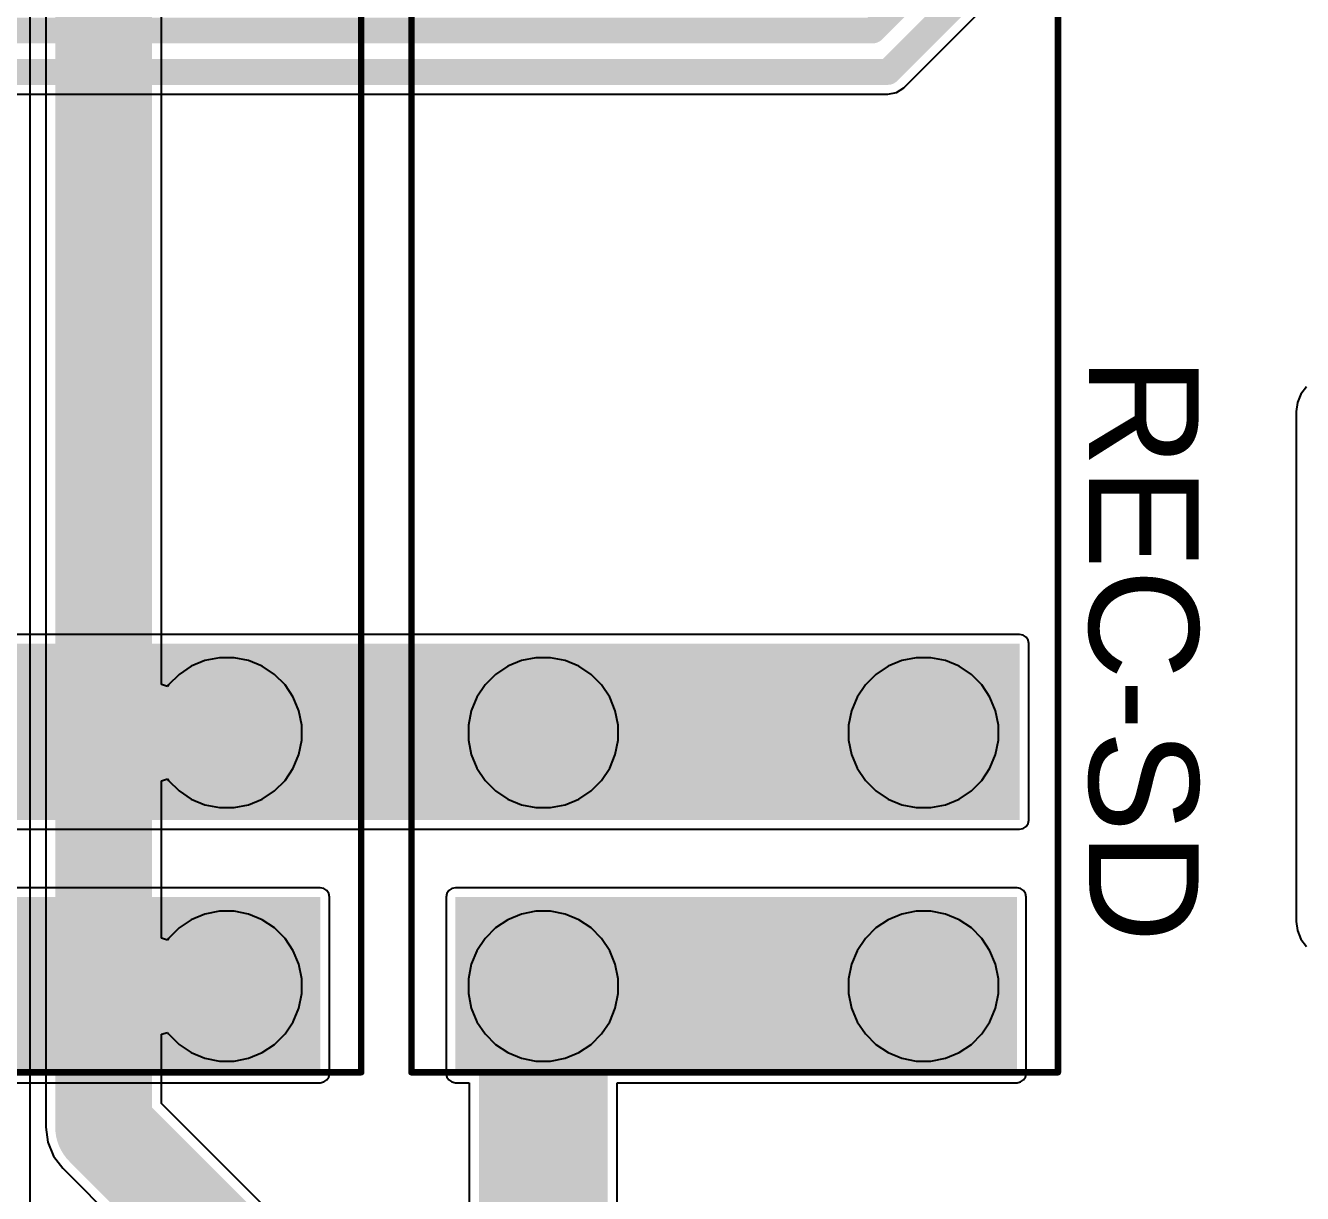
# Model space of a CAD drawing. Header units: millimetres. Extents: x -0.16 to 4.85, y -0.01 to 3.83.
# Drawn here: x 1.885 to 2.877, y 0.477 to 1.384 of the extents above; entities that cross this region are included whole.
import ezdxf

# ---------------------------------------------------------------- set-up
doc = ezdxf.new("R2010")
doc.units = ezdxf.units.MM
doc.header["$MEASUREMENT"] = 0
for name, color, linetype in [('BottomLayer', 5, 'Continuous'), ('BottomSolder', 6, 'Continuous'), ('MultiLayer', 9, 'Continuous'), ('PadHoleLayer', 156, 'Continuous'), ('TopLayer', 1, 'Continuous'), ('TopOverlay', 2, 'Continuous'), ('TopSolder', 216, 'Continuous')]:
    doc.layers.add(name, color=color, linetype=linetype)
doc.styles.add('Arial', font='', dxfattribs={"height": 0.2})
doc.styles.get('Arial').set_extended_font_data('Arial')

# ---------------------------------------------------------------- blocks, each defined once
blk = doc.blocks.new('G5RL_1A_E_HRDC12_86')
at = {"layer": 'BottomLayer'}
h = blk.add_hatch(color=5, dxfattribs=at)
edge = h.paths.add_edge_path()
edge.add_arc((-0.492126, 0.1476378), 0.0511811, 0, 360)
h = blk.add_hatch(color=5, dxfattribs=at)
edge = h.paths.add_edge_path()
edge.add_arc((0.2952756, 0.1476378), 0.0511811, 0, 360)
h = blk.add_hatch(color=5, dxfattribs=at)
edge = h.paths.add_edge_path()
edge.add_arc((0.492126, 0.1476378), 0.0511811, 0, 360)
h = blk.add_hatch(color=5, dxfattribs=at)
edge = h.paths.add_edge_path()
edge.add_arc((-0.492126, -0.1476378), 0.0511811, 0, 360)
h = blk.add_hatch(color=5, dxfattribs=at)
edge = h.paths.add_edge_path()
edge.add_arc((0.2952756, -0.1476378), 0.0511811, 0, 360)
h = blk.add_hatch(color=5, dxfattribs=at)
edge = h.paths.add_edge_path()
edge.add_arc((0.492126, -0.1476378), 0.0511811, 0, 360)
at = {"layer": 'BottomSolder'}
h = blk.add_hatch(color=6, dxfattribs=at)
edge = h.paths.add_edge_path()
edge.add_arc((-0.492126, 0.1476378), 0.0551811, 0, 360)
h = blk.add_hatch(color=6, dxfattribs=at)
edge = h.paths.add_edge_path()
edge.add_arc((0.2952756, 0.1476378), 0.0551811, 0, 360)
h = blk.add_hatch(color=6, dxfattribs=at)
edge = h.paths.add_edge_path()
edge.add_arc((0.492126, 0.1476378), 0.0551811, 0, 360)
h = blk.add_hatch(color=6, dxfattribs=at)
edge = h.paths.add_edge_path()
edge.add_arc((-0.492126, -0.1476378), 0.0551811, 0, 360)
h = blk.add_hatch(color=6, dxfattribs=at)
edge = h.paths.add_edge_path()
edge.add_arc((0.2952756, -0.1476378), 0.0551811, 0, 360)
h = blk.add_hatch(color=6, dxfattribs=at)
edge = h.paths.add_edge_path()
edge.add_arc((0.492126, -0.1476378), 0.0551811, 0, 360)
at = {"layer": 'MultiLayer'}
h = blk.add_hatch(color=9, dxfattribs=at)
edge = h.paths.add_edge_path()
edge.add_arc((-0.492126, 0.1476378), 0.0511811, 0, 360)
h = blk.add_hatch(color=9, dxfattribs=at)
edge = h.paths.add_edge_path()
edge.add_arc((0.2952756, 0.1476378), 0.0511811, 0, 360)
h = blk.add_hatch(color=9, dxfattribs=at)
edge = h.paths.add_edge_path()
edge.add_arc((0.492126, 0.1476378), 0.0511811, 0, 360)
h = blk.add_hatch(color=9, dxfattribs=at)
edge = h.paths.add_edge_path()
edge.add_arc((-0.492126, -0.1476378), 0.0511811, 0, 360)
h = blk.add_hatch(color=9, dxfattribs=at)
edge = h.paths.add_edge_path()
edge.add_arc((0.2952756, -0.1476378), 0.0511811, 0, 360)
h = blk.add_hatch(color=9, dxfattribs=at)
edge = h.paths.add_edge_path()
edge.add_arc((0.492126, -0.1476378), 0.0511811, 0, 360)
at = {"layer": 'PadHoleLayer'}
h = blk.add_hatch(color=156, dxfattribs=at)
edge = h.paths.add_edge_path()
edge.add_arc((-0.492126, 0.1476378), 0.0255905, 0, 360)
h = blk.add_hatch(color=156, dxfattribs=at)
edge = h.paths.add_edge_path()
edge.add_arc((0.2952756, 0.1476378), 0.0255905, 0, 360)
h = blk.add_hatch(color=156, dxfattribs=at)
edge = h.paths.add_edge_path()
edge.add_arc((0.492126, 0.1476378), 0.0255905, 0, 360)
h = blk.add_hatch(color=156, dxfattribs=at)
edge = h.paths.add_edge_path()
edge.add_arc((-0.492126, -0.1476378), 0.0255905, 0, 360)
h = blk.add_hatch(color=156, dxfattribs=at)
edge = h.paths.add_edge_path()
edge.add_arc((0.2952756, -0.1476378), 0.0255905, 0, 360)
h = blk.add_hatch(color=156, dxfattribs=at)
edge = h.paths.add_edge_path()
edge.add_arc((0.492126, -0.1476378), 0.0255905, 0, 360)
at = {"layer": 'TopLayer'}
h = blk.add_hatch(color=1, dxfattribs=at)
edge = h.paths.add_edge_path()
edge.add_arc((-0.492126, 0.1476378), 0.0511811, 0, 360)
h = blk.add_hatch(color=1, dxfattribs=at)
edge = h.paths.add_edge_path()
edge.add_arc((0.2952756, 0.1476378), 0.0511811, 0, 360)
h = blk.add_hatch(color=1, dxfattribs=at)
edge = h.paths.add_edge_path()
edge.add_arc((0.492126, 0.1476378), 0.0511811, 0, 360)
h = blk.add_hatch(color=1, dxfattribs=at)
edge = h.paths.add_edge_path()
edge.add_arc((-0.492126, -0.1476378), 0.0511811, 0, 360)
h = blk.add_hatch(color=1, dxfattribs=at)
edge = h.paths.add_edge_path()
edge.add_arc((0.2952756, -0.1476378), 0.0511811, 0, 360)
h = blk.add_hatch(color=1, dxfattribs=at)
edge = h.paths.add_edge_path()
edge.add_arc((0.492126, -0.1476378), 0.0511811, 0, 360)
at = {"layer": 'TopSolder'}
h = blk.add_hatch(color=216, dxfattribs=at)
edge = h.paths.add_edge_path()
edge.add_arc((-0.492126, 0.1476378), 0.0551811, 0, 360)
h = blk.add_hatch(color=216, dxfattribs=at)
edge = h.paths.add_edge_path()
edge.add_arc((0.2952756, 0.1476378), 0.0551811, 0, 360)
h = blk.add_hatch(color=216, dxfattribs=at)
edge = h.paths.add_edge_path()
edge.add_arc((0.492126, 0.1476378), 0.0551811, 0, 360)
h = blk.add_hatch(color=216, dxfattribs=at)
edge = h.paths.add_edge_path()
edge.add_arc((-0.492126, -0.1476378), 0.0551811, 0, 360)
h = blk.add_hatch(color=216, dxfattribs=at)
edge = h.paths.add_edge_path()
edge.add_arc((0.2952756, -0.1476378), 0.0551811, 0, 360)
h = blk.add_hatch(color=216, dxfattribs=at)
edge = h.paths.add_edge_path()
edge.add_arc((0.492126, -0.1476378), 0.0551811, 0, 360)
at = {"layer": 'TopOverlay'}
for points, const_width in [([(-0.585, -0.25), (-0.585, 0.252)], 0.005), ([(0.559, 0.252), (-0.585, 0.252)], 0.005), ([(0.559, -0.25), (0.559, 0.252)], 0.005), ([(-0.428, -0.153), (-0.423, -0.148)], 0.015748), ([(-0.423, -0.158), (-0.428, -0.153)], 0.015748), ([(-0.423, -0.158), (-0.423, -0.148)], 0.015748), ([(0.559, -0.25), (-0.585, -0.25)], 0.005)]:
    blk.add_lwpolyline(points, dxfattribs=dict(at, const_width=const_width))
for points, const_width in [([(-0.58625, 0.252, 1), (-0.58375, 0.252, 1)], 0.0025), ([(-0.58625, 0.252, 1), (-0.58375, 0.252, 1)], 0.0025), ([(0.55775, 0.252, 1), (0.56025, 0.252, 1)], 0.0025), ([(0.55775, 0.252, 1), (0.56025, 0.252, 1)], 0.0025), ([(-0.431937, -0.153, 1), (-0.424063, -0.153, 1)], 0.007874), ([(-0.431937, -0.153, 1), (-0.424063, -0.153, 1)], 0.007874), ([(-0.426937, -0.148, 1), (-0.419063, -0.148, 1)], 0.007874), ([(-0.426937, -0.148, 1), (-0.419063, -0.148, 1)], 0.007874), ([(-0.426937, -0.158, 1), (-0.419063, -0.158, 1)], 0.007874), ([(-0.426937, -0.158, 1), (-0.419063, -0.158, 1)], 0.007874), ([(-0.58625, -0.25, 1), (-0.58375, -0.25, 1)], 0.0025), ([(-0.58625, -0.25, 1), (-0.58375, -0.25, 1)], 0.0025), ([(0.55775, -0.25, 1), (0.56025, -0.25, 1)], 0.0025), ([(0.55775, -0.25, 1), (0.56025, -0.25, 1)], 0.0025)]:
    blk.add_lwpolyline(points, format="xyb", close=True, dxfattribs=dict(at, const_width=const_width))
blk = doc.blocks.new('G5RL_1A_E_HRDC12_87')
at = {"layer": 'BottomLayer'}
h = blk.add_hatch(color=5, dxfattribs=at)
edge = h.paths.add_edge_path()
edge.add_arc((-0.492126, 0.1476378), 0.0511811, 0, 360)
h = blk.add_hatch(color=5, dxfattribs=at)
edge = h.paths.add_edge_path()
edge.add_arc((0.2952756, 0.1476378), 0.0511811, 0, 360)
h = blk.add_hatch(color=5, dxfattribs=at)
edge = h.paths.add_edge_path()
edge.add_arc((0.492126, 0.1476378), 0.0511811, 0, 360)
h = blk.add_hatch(color=5, dxfattribs=at)
edge = h.paths.add_edge_path()
edge.add_arc((-0.492126, -0.1476378), 0.0511811, 0, 360)
h = blk.add_hatch(color=5, dxfattribs=at)
edge = h.paths.add_edge_path()
edge.add_arc((0.2952756, -0.1476378), 0.0511811, 0, 360)
h = blk.add_hatch(color=5, dxfattribs=at)
edge = h.paths.add_edge_path()
edge.add_arc((0.492126, -0.1476378), 0.0511811, 0, 360)
at = {"layer": 'BottomSolder'}
h = blk.add_hatch(color=6, dxfattribs=at)
edge = h.paths.add_edge_path()
edge.add_arc((-0.492126, 0.1476378), 0.0551811, 0, 360)
h = blk.add_hatch(color=6, dxfattribs=at)
edge = h.paths.add_edge_path()
edge.add_arc((0.2952756, 0.1476378), 0.0551811, 0, 360)
h = blk.add_hatch(color=6, dxfattribs=at)
edge = h.paths.add_edge_path()
edge.add_arc((0.492126, 0.1476378), 0.0551811, 0, 360)
h = blk.add_hatch(color=6, dxfattribs=at)
edge = h.paths.add_edge_path()
edge.add_arc((-0.492126, -0.1476378), 0.0551811, 0, 360)
h = blk.add_hatch(color=6, dxfattribs=at)
edge = h.paths.add_edge_path()
edge.add_arc((0.2952756, -0.1476378), 0.0551811, 0, 360)
h = blk.add_hatch(color=6, dxfattribs=at)
edge = h.paths.add_edge_path()
edge.add_arc((0.492126, -0.1476378), 0.0551811, 0, 360)
at = {"layer": 'MultiLayer'}
h = blk.add_hatch(color=9, dxfattribs=at)
edge = h.paths.add_edge_path()
edge.add_arc((-0.492126, 0.1476378), 0.0511811, 0, 360)
h = blk.add_hatch(color=9, dxfattribs=at)
edge = h.paths.add_edge_path()
edge.add_arc((0.2952756, 0.1476378), 0.0511811, 0, 360)
h = blk.add_hatch(color=9, dxfattribs=at)
edge = h.paths.add_edge_path()
edge.add_arc((0.492126, 0.1476378), 0.0511811, 0, 360)
h = blk.add_hatch(color=9, dxfattribs=at)
edge = h.paths.add_edge_path()
edge.add_arc((-0.492126, -0.1476378), 0.0511811, 0, 360)
h = blk.add_hatch(color=9, dxfattribs=at)
edge = h.paths.add_edge_path()
edge.add_arc((0.2952756, -0.1476378), 0.0511811, 0, 360)
h = blk.add_hatch(color=9, dxfattribs=at)
edge = h.paths.add_edge_path()
edge.add_arc((0.492126, -0.1476378), 0.0511811, 0, 360)
at = {"layer": 'PadHoleLayer'}
h = blk.add_hatch(color=156, dxfattribs=at)
edge = h.paths.add_edge_path()
edge.add_arc((-0.492126, 0.1476378), 0.0255905, 0, 360)
h = blk.add_hatch(color=156, dxfattribs=at)
edge = h.paths.add_edge_path()
edge.add_arc((0.2952756, 0.1476378), 0.0255905, 0, 360)
h = blk.add_hatch(color=156, dxfattribs=at)
edge = h.paths.add_edge_path()
edge.add_arc((0.492126, 0.1476378), 0.0255905, 0, 360)
h = blk.add_hatch(color=156, dxfattribs=at)
edge = h.paths.add_edge_path()
edge.add_arc((-0.492126, -0.1476378), 0.0255905, 0, 360)
h = blk.add_hatch(color=156, dxfattribs=at)
edge = h.paths.add_edge_path()
edge.add_arc((0.2952756, -0.1476378), 0.0255905, 0, 360)
h = blk.add_hatch(color=156, dxfattribs=at)
edge = h.paths.add_edge_path()
edge.add_arc((0.492126, -0.1476378), 0.0255905, 0, 360)
at = {"layer": 'TopLayer'}
h = blk.add_hatch(color=1, dxfattribs=at)
edge = h.paths.add_edge_path()
edge.add_arc((-0.492126, 0.1476378), 0.0511811, 0, 360)
h = blk.add_hatch(color=1, dxfattribs=at)
edge = h.paths.add_edge_path()
edge.add_arc((0.2952756, 0.1476378), 0.0511811, 0, 360)
h = blk.add_hatch(color=1, dxfattribs=at)
edge = h.paths.add_edge_path()
edge.add_arc((0.492126, 0.1476378), 0.0511811, 0, 360)
h = blk.add_hatch(color=1, dxfattribs=at)
edge = h.paths.add_edge_path()
edge.add_arc((-0.492126, -0.1476378), 0.0511811, 0, 360)
h = blk.add_hatch(color=1, dxfattribs=at)
edge = h.paths.add_edge_path()
edge.add_arc((0.2952756, -0.1476378), 0.0511811, 0, 360)
h = blk.add_hatch(color=1, dxfattribs=at)
edge = h.paths.add_edge_path()
edge.add_arc((0.492126, -0.1476378), 0.0511811, 0, 360)
at = {"layer": 'TopSolder'}
h = blk.add_hatch(color=216, dxfattribs=at)
edge = h.paths.add_edge_path()
edge.add_arc((-0.492126, 0.1476378), 0.0551811, 0, 360)
h = blk.add_hatch(color=216, dxfattribs=at)
edge = h.paths.add_edge_path()
edge.add_arc((0.2952756, 0.1476378), 0.0551811, 0, 360)
h = blk.add_hatch(color=216, dxfattribs=at)
edge = h.paths.add_edge_path()
edge.add_arc((0.492126, 0.1476378), 0.0551811, 0, 360)
h = blk.add_hatch(color=216, dxfattribs=at)
edge = h.paths.add_edge_path()
edge.add_arc((-0.492126, -0.1476378), 0.0551811, 0, 360)
h = blk.add_hatch(color=216, dxfattribs=at)
edge = h.paths.add_edge_path()
edge.add_arc((0.2952756, -0.1476378), 0.0551811, 0, 360)
h = blk.add_hatch(color=216, dxfattribs=at)
edge = h.paths.add_edge_path()
edge.add_arc((0.492126, -0.1476378), 0.0551811, 0, 360)
at = {"layer": 'TopOverlay'}
for points, const_width in [([(-0.585, -0.25), (-0.585, 0.252)], 0.005), ([(0.559, 0.252), (-0.585, 0.252)], 0.005), ([(0.559, -0.25), (0.559, 0.252)], 0.005), ([(-0.428, -0.153), (-0.423, -0.148)], 0.015748), ([(-0.423, -0.158), (-0.428, -0.153)], 0.015748), ([(-0.423, -0.158), (-0.423, -0.148)], 0.015748), ([(0.559, -0.25), (-0.585, -0.25)], 0.005)]:
    blk.add_lwpolyline(points, dxfattribs=dict(at, const_width=const_width))
for points, const_width in [([(-0.58625, 0.252, 1), (-0.58375, 0.252, 1)], 0.0025), ([(-0.58625, 0.252, 1), (-0.58375, 0.252, 1)], 0.0025), ([(0.55775, 0.252, 1), (0.56025, 0.252, 1)], 0.0025), ([(0.55775, 0.252, 1), (0.56025, 0.252, 1)], 0.0025), ([(-0.431937, -0.153, 1), (-0.424063, -0.153, 1)], 0.007874), ([(-0.431937, -0.153, 1), (-0.424063, -0.153, 1)], 0.007874), ([(-0.426937, -0.148, 1), (-0.419063, -0.148, 1)], 0.007874), ([(-0.426937, -0.148, 1), (-0.419063, -0.148, 1)], 0.007874), ([(-0.426937, -0.158, 1), (-0.419063, -0.158, 1)], 0.007874), ([(-0.426937, -0.158, 1), (-0.419063, -0.158, 1)], 0.007874), ([(-0.58625, -0.25, 1), (-0.58375, -0.25, 1)], 0.0025), ([(-0.58625, -0.25, 1), (-0.58375, -0.25, 1)], 0.0025), ([(0.55775, -0.25, 1), (0.56025, -0.25, 1)], 0.0025), ([(0.55775, -0.25, 1), (0.56025, -0.25, 1)], 0.0025)]:
    blk.add_lwpolyline(points, format="xyb", close=True, dxfattribs=dict(at, const_width=const_width))

msp = doc.modelspace()

# ---------------------------------------------------------------- hatches: boundary and pattern name
at = {"layer": 'TopLayer'}
for points in [[(1.678, 0.7668504), (2.657, 0.7668504), (2.657, 0.9038504), (1.678, 0.9038504)], [(1.678, 0.57), (2.114, 0.57), (2.114, 0.707), (1.678, 0.707)], [(2.219, 0.57), (2.655, 0.57), (2.655, 0.707), (2.219, 0.707)]]:
    msp.add_hatch(color=1, dxfattribs=at).paths.add_polyline_path(points)

# ---------------------------------------------------------------- linework, layer by layer
at = {"layer": 'BottomLayer'}
for p, q in [((1.888884, 0.3457627), (1.888884, 3.0869832)), ((1.9008916, 2.4199488), (1.9008916, 0.5981786)), ((1.9906596, 0.8719737), (1.9906596, 1.5847507)), ((2.0357264, 0.8928425), (2.0244859, 0.8906066)), ((2.047187, 0.8928425), (2.0357264, 0.8928425)), ((2.0584275, 0.8906066), (2.047187, 0.8928425)), ((2.2814508, 0.8928425), (2.2702103, 0.8906066)), ((2.2929114, 0.8928425), (2.2814508, 0.8928425)), ((2.3041519, 0.8906066), (2.2929114, 0.8928425)), ((2.5767264, 0.8928425), (2.5654859, 0.8906066)), ((2.588187, 0.8928425), (2.5767264, 0.8928425)), ((2.5994275, 0.8906066), (2.588187, 0.8928425)), ((2.0138976, 0.8862208), (2.0043684, 0.8798536)), ((2.0244859, 0.8906066), (2.0138976, 0.8862208)), ((2.0690158, 0.8862208), (2.0584275, 0.8906066)), ((2.078545, 0.8798536), (2.0690158, 0.8862208)), ((2.259622, 0.8862208), (2.2500928, 0.8798536)), ((2.2702103, 0.8906066), (2.259622, 0.8862208)), ((2.3147402, 0.8862208), (2.3041519, 0.8906066)), ((2.3242694, 0.8798536), (2.3147402, 0.8862208)), ((2.5548976, 0.8862208), (2.5453684, 0.8798536)), ((2.5654859, 0.8906066), (2.5548976, 0.8862208)), ((2.6100158, 0.8862208), (2.5994275, 0.8906066)), ((2.619545, 0.8798536), (2.6100158, 0.8862208)), ((2.0043684, 0.8798536), (1.9962645, 0.8717497)), ((2.0866489, 0.8717497), (2.078545, 0.8798536)), ((2.2500928, 0.8798536), (2.2419889, 0.8717497)), ((2.3323733, 0.8717497), (2.3242694, 0.8798536)), ((2.5453684, 0.8798536), (2.5372645, 0.8717497)), ((2.6276489, 0.8717497), (2.619545, 0.8798536)), ((1.9954443, 0.8705222), (1.9906596, 0.8719737)), ((1.9962645, 0.8717497), (1.9954443, 0.8705222)), ((2.0930161, 0.8622205), (2.0866489, 0.8717497)), ((2.2419889, 0.8717497), (2.2356217, 0.8622205)), ((2.3387405, 0.8622205), (2.3323733, 0.8717497)), ((2.5372645, 0.8717497), (2.5308973, 0.8622205)), ((2.6340161, 0.8622205), (2.6276489, 0.8717497)), ((2.0974019, 0.8516322), (2.0930161, 0.8622205)), ((2.2356217, 0.8622205), (2.2312359, 0.8516322)), ((2.3431263, 0.8516322), (2.3387405, 0.8622205)), ((2.5308973, 0.8622205), (2.5265115, 0.8516322)), ((2.6384019, 0.8516322), (2.6340161, 0.8622205)), ((2.0996378, 0.8403917), (2.0974019, 0.8516322)), ((2.2312359, 0.8516322), (2.229, 0.8403917)), ((2.3453622, 0.8403917), (2.3431263, 0.8516322)), ((2.5265115, 0.8516322), (2.5242756, 0.8403917)), ((2.6406378, 0.8403917), (2.6384019, 0.8516322)), ((2.0996378, 0.8289311), (2.0996378, 0.8403917)), ((2.229, 0.8403917), (2.229, 0.8289311)), ((2.3453622, 0.8289311), (2.3453622, 0.8403917)), ((2.5242756, 0.8403917), (2.5242756, 0.8289311)), ((2.6406378, 0.8289311), (2.6406378, 0.8403917)), ((2.0974019, 0.8176906), (2.0996378, 0.8289311)), ((2.229, 0.8289311), (2.2312359, 0.8176906)), ((2.3431263, 0.8176906), (2.3453622, 0.8289311)), ((2.5242756, 0.8289311), (2.5265115, 0.8176906)), ((2.6384019, 0.8176906), (2.6406378, 0.8289311)), ((2.0930161, 0.8071023), (2.0974019, 0.8176906)), ((2.2312359, 0.8176906), (2.2356217, 0.8071023)), ((2.3387405, 0.8071023), (2.3431263, 0.8176906)), ((2.5265115, 0.8176906), (2.5308973, 0.8071023)), ((2.6340161, 0.8071023), (2.6384019, 0.8176906)), ((2.0866489, 0.7975731), (2.0930161, 0.8071023)), ((2.2356217, 0.8071023), (2.2419889, 0.7975731)), ((2.3323733, 0.7975731), (2.3387405, 0.8071023)), ((2.5308973, 0.8071023), (2.5372645, 0.7975731)), ((2.6276489, 0.7975731), (2.6340161, 0.8071023)), ((1.9906596, 0.7973491), (1.9954443, 0.7988006)), ((1.9906596, 0.6751233), (1.9906596, 0.7973491)), ((1.9954443, 0.7988006), (1.9962645, 0.7975731)), ((1.9962645, 0.7975731), (2.0043684, 0.7894692)), ((2.078545, 0.7894692), (2.0866489, 0.7975731)), ((2.2419889, 0.7975731), (2.2500928, 0.7894692)), ((2.3242694, 0.7894692), (2.3323733, 0.7975731)), ((2.5372645, 0.7975731), (2.5453684, 0.7894692)), ((2.619545, 0.7894692), (2.6276489, 0.7975731)), ((2.0043684, 0.7894692), (2.0138976, 0.783102)), ((2.0690158, 0.783102), (2.078545, 0.7894692)), ((2.2500928, 0.7894692), (2.259622, 0.783102)), ((2.3147402, 0.783102), (2.3242694, 0.7894692)), ((2.5453684, 0.7894692), (2.5548976, 0.783102)), ((2.6100158, 0.783102), (2.619545, 0.7894692)), ((2.0138976, 0.783102), (2.0244859, 0.7787162)), ((2.0244859, 0.7787162), (2.0357264, 0.7764803)), ((2.0357264, 0.7764803), (2.047187, 0.7764803)), ((2.047187, 0.7764803), (2.0584275, 0.7787162)), ((2.0584275, 0.7787162), (2.0690158, 0.783102)), ((2.259622, 0.783102), (2.2702103, 0.7787162)), ((2.2702103, 0.7787162), (2.2814508, 0.7764803)), ((2.2814508, 0.7764803), (2.2929114, 0.7764803)), ((2.2929114, 0.7764803), (2.3041519, 0.7787162)), ((2.3041519, 0.7787162), (2.3147402, 0.783102)), ((2.5548976, 0.783102), (2.5654859, 0.7787162)), ((2.5654859, 0.7787162), (2.5767264, 0.7764803)), ((2.5767264, 0.7764803), (2.588187, 0.7764803)), ((2.588187, 0.7764803), (2.5994275, 0.7787162)), ((2.5994275, 0.7787162), (2.6100158, 0.783102)), ((2.0357264, 0.6959921), (2.0244859, 0.6937562)), ((2.047187, 0.6959921), (2.0357264, 0.6959921)), ((2.0584275, 0.6937562), (2.047187, 0.6959921)), ((2.2814508, 0.6959921), (2.2702103, 0.6937562)), ((2.2929114, 0.6959921), (2.2814508, 0.6959921)), ((2.3041519, 0.6937562), (2.2929114, 0.6959921)), ((2.5767264, 0.6959921), (2.5654859, 0.6937562)), ((2.588187, 0.6959921), (2.5767264, 0.6959921)), ((2.5994275, 0.6937562), (2.588187, 0.6959921)), ((2.0138976, 0.6893704), (2.0043684, 0.6830032)), ((2.0244859, 0.6937562), (2.0138976, 0.6893704)), ((2.0690158, 0.6893704), (2.0584275, 0.6937562)), ((2.078545, 0.6830032), (2.0690158, 0.6893704)), ((2.259622, 0.6893704), (2.2500928, 0.6830032)), ((2.2702103, 0.6937562), (2.259622, 0.6893704)), ((2.3147402, 0.6893704), (2.3041519, 0.6937562)), ((2.3242694, 0.6830032), (2.3147402, 0.6893704)), ((2.5548976, 0.6893704), (2.5453684, 0.6830032)), ((2.5654859, 0.6937562), (2.5548976, 0.6893704)), ((2.6100158, 0.6893704), (2.5994275, 0.6937562)), ((2.619545, 0.6830032), (2.6100158, 0.6893704)), ((1.9954443, 0.6736718), (1.9906596, 0.6751233)), ((1.9962645, 0.6748993), (1.9954443, 0.6736718)), ((2.0043684, 0.6830032), (1.9962645, 0.6748993)), ((2.0866489, 0.6748993), (2.078545, 0.6830032)), ((2.0930161, 0.6653701), (2.0866489, 0.6748993)), ((2.2419889, 0.6748993), (2.2356217, 0.6653701)), ((2.2500928, 0.6830032), (2.2419889, 0.6748993)), ((2.3323733, 0.6748993), (2.3242694, 0.6830032)), ((2.3387405, 0.6653701), (2.3323733, 0.6748993)), ((2.5372645, 0.6748993), (2.5308973, 0.6653701)), ((2.5453684, 0.6830032), (2.5372645, 0.6748993)), ((2.6276489, 0.6748993), (2.619545, 0.6830032)), ((2.6340161, 0.6653701), (2.6276489, 0.6748993)), ((2.0974019, 0.6547818), (2.0930161, 0.6653701)), ((2.2356217, 0.6653701), (2.2312359, 0.6547818)), ((2.3431263, 0.6547818), (2.3387405, 0.6653701)), ((2.5308973, 0.6653701), (2.5265115, 0.6547818)), ((2.6384019, 0.6547818), (2.6340161, 0.6653701)), ((2.0996378, 0.6435413), (2.0974019, 0.6547818)), ((2.2312359, 0.6547818), (2.229, 0.6435413)), ((2.3453622, 0.6435413), (2.3431263, 0.6547818)), ((2.5265115, 0.6547818), (2.5242756, 0.6435413)), ((2.6406378, 0.6435413), (2.6384019, 0.6547818)), ((2.0996378, 0.6320807), (2.0996378, 0.6435413)), ((2.229, 0.6435413), (2.229, 0.6320807)), ((2.3453622, 0.6320807), (2.3453622, 0.6435413)), ((2.5242756, 0.6435413), (2.5242756, 0.6320807)), ((2.6406378, 0.6320807), (2.6406378, 0.6435413)), ((2.0974019, 0.6208402), (2.0996378, 0.6320807)), ((2.229, 0.6320807), (2.2312359, 0.6208402)), ((2.3431263, 0.6208402), (2.3453622, 0.6320807)), ((2.5242756, 0.6320807), (2.5265115, 0.6208402)), ((2.6384019, 0.6208402), (2.6406378, 0.6320807)), ((2.0930161, 0.6102519), (2.0974019, 0.6208402)), ((2.2312359, 0.6208402), (2.2356217, 0.6102519)), ((2.3387405, 0.6102519), (2.3431263, 0.6208402)), ((2.5265115, 0.6208402), (2.5308973, 0.6102519)), ((2.6340161, 0.6102519), (2.6384019, 0.6208402)), ((2.0866489, 0.6007227), (2.0930161, 0.6102519)), ((2.2356217, 0.6102519), (2.2419889, 0.6007227)), ((2.3323733, 0.6007227), (2.3387405, 0.6102519)), ((2.5308973, 0.6102519), (2.5372645, 0.6007227)), ((2.6276489, 0.6007227), (2.6340161, 0.6102519)), ((1.9008916, 0.5981786), (1.9008917, 0.5981778)), ((1.9008917, 0.5981778), (1.9008917, 0.5282243)), ((1.9906596, 0.6004987), (1.9954443, 0.6019502)), ((1.9906596, 0.5981793), (1.9906596, 0.6004987)), ((1.9906597, 0.5981785), (1.9906596, 0.5981793)), ((1.9906597, 0.5468159), (1.9906597, 0.5981785)), ((1.9954443, 0.6019502), (1.9962645, 0.6007227)), ((1.9962645, 0.6007227), (2.0043684, 0.5926188)), ((2.078545, 0.5926188), (2.0866489, 0.6007227)), ((2.2419889, 0.6007227), (2.2500928, 0.5926188)), ((2.3242694, 0.5926188), (2.3323733, 0.6007227)), ((2.5372645, 0.6007227), (2.5453684, 0.5926188)), ((2.619545, 0.5926188), (2.6276489, 0.6007227)), ((2.0043684, 0.5926188), (2.0138976, 0.5862516)), ((2.0138976, 0.5862516), (2.0244859, 0.5818658)), ((2.0584275, 0.5818658), (2.0690158, 0.5862516)), ((2.0690158, 0.5862516), (2.078545, 0.5926188)), ((2.2500928, 0.5926188), (2.259622, 0.5862516)), ((2.259622, 0.5862516), (2.2702103, 0.5818658)), ((2.3041519, 0.5818658), (2.3147402, 0.5862516)), ((2.3147402, 0.5862516), (2.3242694, 0.5926188)), ((2.5453684, 0.5926188), (2.5548976, 0.5862516)), ((2.5548976, 0.5862516), (2.5654859, 0.5818658)), ((2.5994275, 0.5818658), (2.6100158, 0.5862516)), ((2.6100158, 0.5862516), (2.619545, 0.5926188)), ((2.0244859, 0.5818658), (2.0357264, 0.5796299)), ((2.0357264, 0.5796299), (2.047187, 0.5796299)), ((2.047187, 0.5796299), (2.0584275, 0.5818658)), ((2.2702103, 0.5818658), (2.2814508, 0.5796299)), ((2.2814508, 0.5796299), (2.2929114, 0.5796299)), ((2.2929114, 0.5796299), (2.3041519, 0.5818658)), ((2.5654859, 0.5818658), (2.5767264, 0.5796299)), ((2.5767264, 0.5796299), (2.588187, 0.5796299)), ((2.588187, 0.5796299), (2.5994275, 0.5818658)), ((2.0925915, 0.444884), (1.9906597, 0.5468159)), ((1.9008917, 0.5282243), (1.9024211, 0.5166075)), ((1.9024211, 0.5166075), (1.906905, 0.5057823)), ((1.906905, 0.5057823), (1.9140379, 0.4964865)), ((1.9140379, 0.4964865), (2.0422619, 0.3682626))]:
    msp.add_line(p, q, dxfattribs=at)
at = {"layer": 'BottomLayer', "const_width": 0.075}
for points in [[(1.9457756, 0.5981786), (1.9457756, 2.4199488)], [(1.9457756, 0.5981786), (1.9457757, 0.5981785)], [(1.9457757, 0.5282243), (1.9457757, 0.5981785)], [(1.9457757, 0.5282243), (2.074, 0.4)]]:
    msp.add_lwpolyline(points, dxfattribs=at)
at = {"layer": 'BottomLayer', "const_width": 0.0375}
for points in [[(1.9270256, 0.5981786, 1), (1.9645256, 0.5981786, 1)], [(1.9270256, 0.5981786, 1), (1.9645256, 0.5981786, 1)], [(1.9270257, 0.5981785, 1), (1.9645257, 0.5981785, 1)], [(1.9270257, 0.5981785, 1), (1.9645257, 0.5981785, 1)], [(1.9270257, 0.5282243, 1), (1.9645257, 0.5282243, 1)], [(1.9270257, 0.5282243, 1), (1.9645257, 0.5282243, 1)]]:
    msp.add_lwpolyline(points, format="xyb", close=True, dxfattribs=at)
at = {"layer": 'TopLayer'}
for p, q in [((2.5670359, 1.3355233), (2.7392563, 1.5077437)), ((1.1199592, 1.3304466), (2.5547796, 1.3304466)), ((2.5547796, 1.3304466), (2.5614127, 1.331766)), ((2.5614127, 1.331766), (2.5670359, 1.3355233)), ((2.8797434, 1.1032566), (2.8754155, 1.0976165)), ((2.8726949, 1.0910484), (2.871767, 1.084)), ((2.8754155, 1.0976165), (2.8726949, 1.0910484)), ((2.871767, 1.084), (2.871767, 0.688)), ((2.657, 0.9109875), (1.678, 0.9109875)), ((2.6597312, 0.9104442), (2.657, 0.9109875)), ((2.6620467, 0.9088971), (2.6597312, 0.9104442)), ((2.6635938, 0.9065816), (2.6620467, 0.9088971)), ((2.6641371, 0.9038504), (2.6635938, 0.9065816)), ((2.6641371, 0.7668504), (2.6641371, 0.9038504)), ((2.6620467, 0.7618037), (2.6635938, 0.7641192)), ((2.6635938, 0.7641192), (2.6641371, 0.7668504)), ((1.678, 0.7597133), (2.657, 0.7597133)), ((2.657, 0.7597133), (2.6597312, 0.7602566)), ((2.6597312, 0.7602566), (2.6620467, 0.7618037)), ((2.114, 0.7141371), (1.678, 0.7141371)), ((2.1167312, 0.7135938), (2.114, 0.7141371)), ((2.219, 0.7141371), (2.2162688, 0.7135938)), ((2.655, 0.7141371), (2.219, 0.7141371)), ((2.6577312, 0.7135938), (2.655, 0.7141371)), ((2.1190467, 0.7120467), (2.1167312, 0.7135938)), ((2.1205938, 0.7097312), (2.1190467, 0.7120467)), ((2.1211371, 0.707), (2.1205938, 0.7097312)), ((2.1211371, 0.57), (2.1211371, 0.707)), ((2.2124062, 0.7097312), (2.2118629, 0.707)), ((2.2118629, 0.707), (2.2118629, 0.57)), ((2.2139533, 0.7120467), (2.2124062, 0.7097312)), ((2.2162688, 0.7135938), (2.2139533, 0.7120467)), ((2.6600467, 0.7120467), (2.6577312, 0.7135938)), ((2.6615938, 0.7097312), (2.6600467, 0.7120467)), ((2.6621371, 0.707), (2.6615938, 0.7097312)), ((2.6621371, 0.57), (2.6621371, 0.707)), ((2.871767, 0.688), (2.8726949, 0.6809516)), ((2.8726949, 0.6809516), (2.8754155, 0.6743835)), ((2.8754155, 0.6743835), (2.8797434, 0.6687434)), ((2.1190467, 0.5649533), (2.1205938, 0.5672688)), ((2.1205938, 0.5672688), (2.1211371, 0.57)), ((2.2118629, 0.57), (2.2124062, 0.5672688)), ((2.2124062, 0.5672688), (2.2139533, 0.5649533)), ((2.6600467, 0.5649533), (2.6615938, 0.5672688)), ((2.6615938, 0.5672688), (2.6621371, 0.57)), ((1.810673, 0.5628629), (2.114, 0.5628629)), ((2.114, 0.5628629), (2.1167312, 0.5634062)), ((2.1167312, 0.5634062), (2.1190467, 0.5649533)), ((2.2139533, 0.5649533), (2.2162688, 0.5634062)), ((2.2162688, 0.5634062), (2.219, 0.5628629)), ((2.219, 0.5628629), (2.2296892, 0.5628629)), ((2.2296892, 0.5628629), (2.2296892, 0.276995)), ((2.344673, 0.2531811), (2.344673, 0.5628629)), ((2.344673, 0.5628629), (2.655, 0.5628629)), ((2.655, 0.5628629), (2.6577312, 0.5634062)), ((2.6577312, 0.5634062), (2.6600467, 0.5649533))]:
    msp.add_line(p, q, dxfattribs=at)
for points, const_width in [([(2.543, 1.38), (2.697, 1.534)], 0.02), ([(2.5547796, 1.3477796), (2.727, 1.52)], 0.02), ([(1.258, 1.38), (2.543, 1.38)], 0.02), ([(1.1127796, 1.3477796), (2.5547796, 1.3477796)], 0.02), ([(2.2871811, 0.2531811), (2.2871811, 0.637811)], 0.1)]:
    msp.add_lwpolyline(points, dxfattribs=dict(at, const_width=const_width))
for points, const_width in [([(2.538, 1.38, 1), (2.548, 1.38, 1)], 0.01), ([(2.538, 1.38, 1), (2.548, 1.38, 1)], 0.01), ([(2.5497796, 1.3477796, 1), (2.5597796, 1.3477796, 1)], 0.01), ([(2.5497796, 1.3477796, 1), (2.5597796, 1.3477796, 1)], 0.01), ([(2.2621811, 0.637811, 1), (2.3121811, 0.637811, 1)], 0.05)]:
    msp.add_lwpolyline(points, format="xyb", close=True, dxfattribs=dict(at, const_width=const_width))

# ---------------------------------------------------------------- block references
at = {"rotation": 270}
for name, p in [('G5RL_1A_E_HRDC12_87', (1.8938189, 1.129937)), ('G5RL_1A_E_HRDC12_86', (2.4348189, 1.129937))]:
    msp.add_blockref(name, p, dxfattribs=at)

# ---------------------------------------------------------------- texts
at = {"layer": 'TopOverlay', "style": 'Arial'}
msp.add_text('REC-SD', height=0.085, rotation=270, dxfattribs=at).set_placement((2.711, 1.1267554))

doc.saveas('drawing.dxf')
